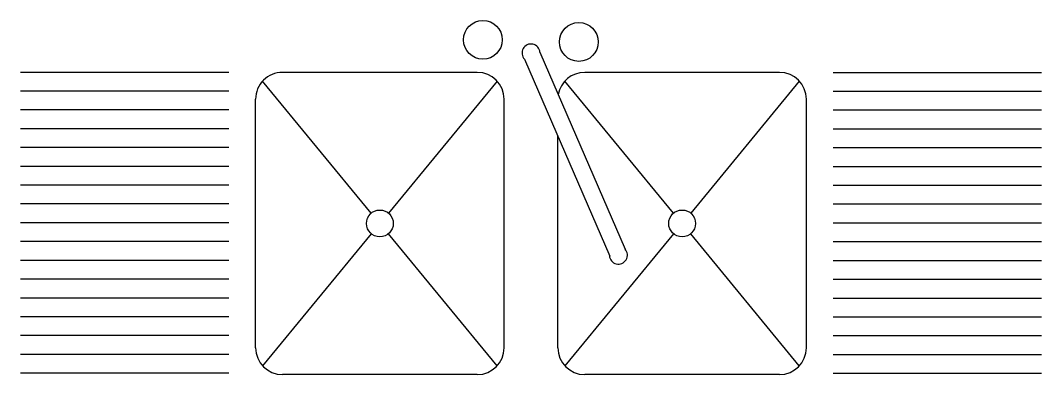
# Model space of a CAD drawing. Header units: inches. Extents: x 10.82 to 12.34, y 13.64 to 14.17.
import ezdxf

# ---------------------------------------------------------------- set-up
doc = ezdxf.new("R2010")
doc.units = ezdxf.units.IN
doc.header["$MEASUREMENT"] = 0

# ---------------------------------------------------------------- blocks, each defined once
blk = doc.blocks.new('TARJA')
for p, q in [((-0.4502, 0.5238), (-0.7602, 0.5238)), ((-0.3702, 0.5258), (-0.0802, 0.5258)), ((0.0798, 0.5258), (0.3698, 0.5258)), ((0.4498, 0.5238), (0.7598, 0.5238)), ((-0.3996, 0.5129), (-0.2379, 0.3162)), ((-0.2125, 0.3162), (-0.0507, 0.5129)), ((0.0504, 0.5129), (0.2121, 0.3162)), ((0.2375, 0.3162), (0.3993, 0.5129)), ((-0.4502, 0.4958), (-0.7602, 0.4958)), ((0.4498, 0.4958), (0.7598, 0.4958)), ((-0.4102, 0.4858), (-0.4102, 0.1158)), ((-0.0402, 0.4858), (-0.0402, 0.171)), ((0.0398, 0.4858), (0.0398, 0.1158)), ((0.4098, 0.4858), (0.4098, 0.1158)), ((-0.4502, 0.4678), (-0.7602, 0.4678)), ((0.4498, 0.4678), (0.7598, 0.4678)), ((-0.4502, 0.4398), (-0.7602, 0.4398)), ((0.4498, 0.4398), (0.7598, 0.4398)), ((-0.4502, 0.4118), (-0.7602, 0.4118)), ((0.4498, 0.4118), (0.7598, 0.4118)), ((-0.4502, 0.3838), (-0.7602, 0.3838)), ((0.4498, 0.3838), (0.7598, 0.3838)), ((-0.4502, 0.3558), (-0.7602, 0.3558)), ((0.4498, 0.3558), (0.7598, 0.3558)), ((-0.0135, 0.0458), (-0.1404, 0.339)), ((0.0096, 0.0562), (-0.1173, 0.3493)), ((-0.4502, 0.3278), (-0.7602, 0.3278)), ((0.4498, 0.3278), (0.7598, 0.3278)), ((-0.4502, 0.2998), (-0.7602, 0.2998)), ((0.4498, 0.2998), (0.7598, 0.2998)), ((-0.3996, 0.0887), (-0.2379, 0.2853)), ((-0.2125, 0.2853), (-0.0507, 0.0887)), ((0.0504, 0.0887), (0.2121, 0.2853)), ((0.2375, 0.2853), (0.3993, 0.0887)), ((-0.4502, 0.2718), (-0.7602, 0.2718)), ((0.4498, 0.2718), (0.7598, 0.2718)), ((-0.4502, 0.2438), (-0.7602, 0.2438)), ((0.4498, 0.2438), (0.7598, 0.2438)), ((-0.4502, 0.2158), (-0.7602, 0.2158)), ((0.4498, 0.2158), (0.7598, 0.2158)), ((-0.4502, 0.1878), (-0.7602, 0.1878)), ((0.4498, 0.1878), (0.7598, 0.1878)), ((-0.4502, 0.1598), (-0.7602, 0.1598)), ((0.4498, 0.1598), (0.7598, 0.1598)), ((-0.4502, 0.1318), (-0.7602, 0.1318)), ((0.4498, 0.1318), (0.7598, 0.1318)), ((-0.4502, 0.1038), (-0.7602, 0.1038)), ((0.4498, 0.1038), (0.7598, 0.1038)), ((-0.4502, 0.0758), (-0.7602, 0.0758)), ((-0.3702, 0.0758), (-0.0802, 0.0758)), ((0.0798, 0.0758), (0.3698, 0.0758)), ((0.4498, 0.0758), (0.7598, 0.0758))]:
    blk.add_line(p, q)
for centre, radius in [((-0.2252, 0.3008), 0.02), ((0.2248, 0.3008), 0.02), ((-0.0714, 0.0305), 0.0289), ((0.0714, 0.0273), 0.0289)]:
    blk.add_circle(centre, radius)
for centre, radius, start, end in [((-0.3702, 0.4858), 0.04, 89.9999, 179.9999), ((-0.0802, 0.4858), 0.04, 359.9999, 89.9999), ((0.0798, 0.4858), 0.04, 89.9999, 179.9999), ((0.3698, 0.4858), 0.04, 359.9999, 89.9999), ((-0.1303, 0.3479), 0.0134, 3.3944, 221.8621), ((-0.3702, 0.1158), 0.04, 179.9999, 269.9999), ((-0.0802, 0.1158), 0.04, 269.9999, 350.0333), ((0.0798, 0.1158), 0.04, 179.9999, 269.9999), ((0.3698, 0.1158), 0.04, 269.9999, 359.9999), ((-0.0002, 0.047), 0.0134, 184.9182, 43.3859)]:
    blk.add_arc(centre, radius, start, end)

msp = doc.modelspace()

# ---------------------------------------------------------------- block references
at = {"rotation": 180}
msp.add_blockref('TARJA', (11.5801, 14.1689), dxfattribs=at)

doc.saveas('drawing.dxf')
